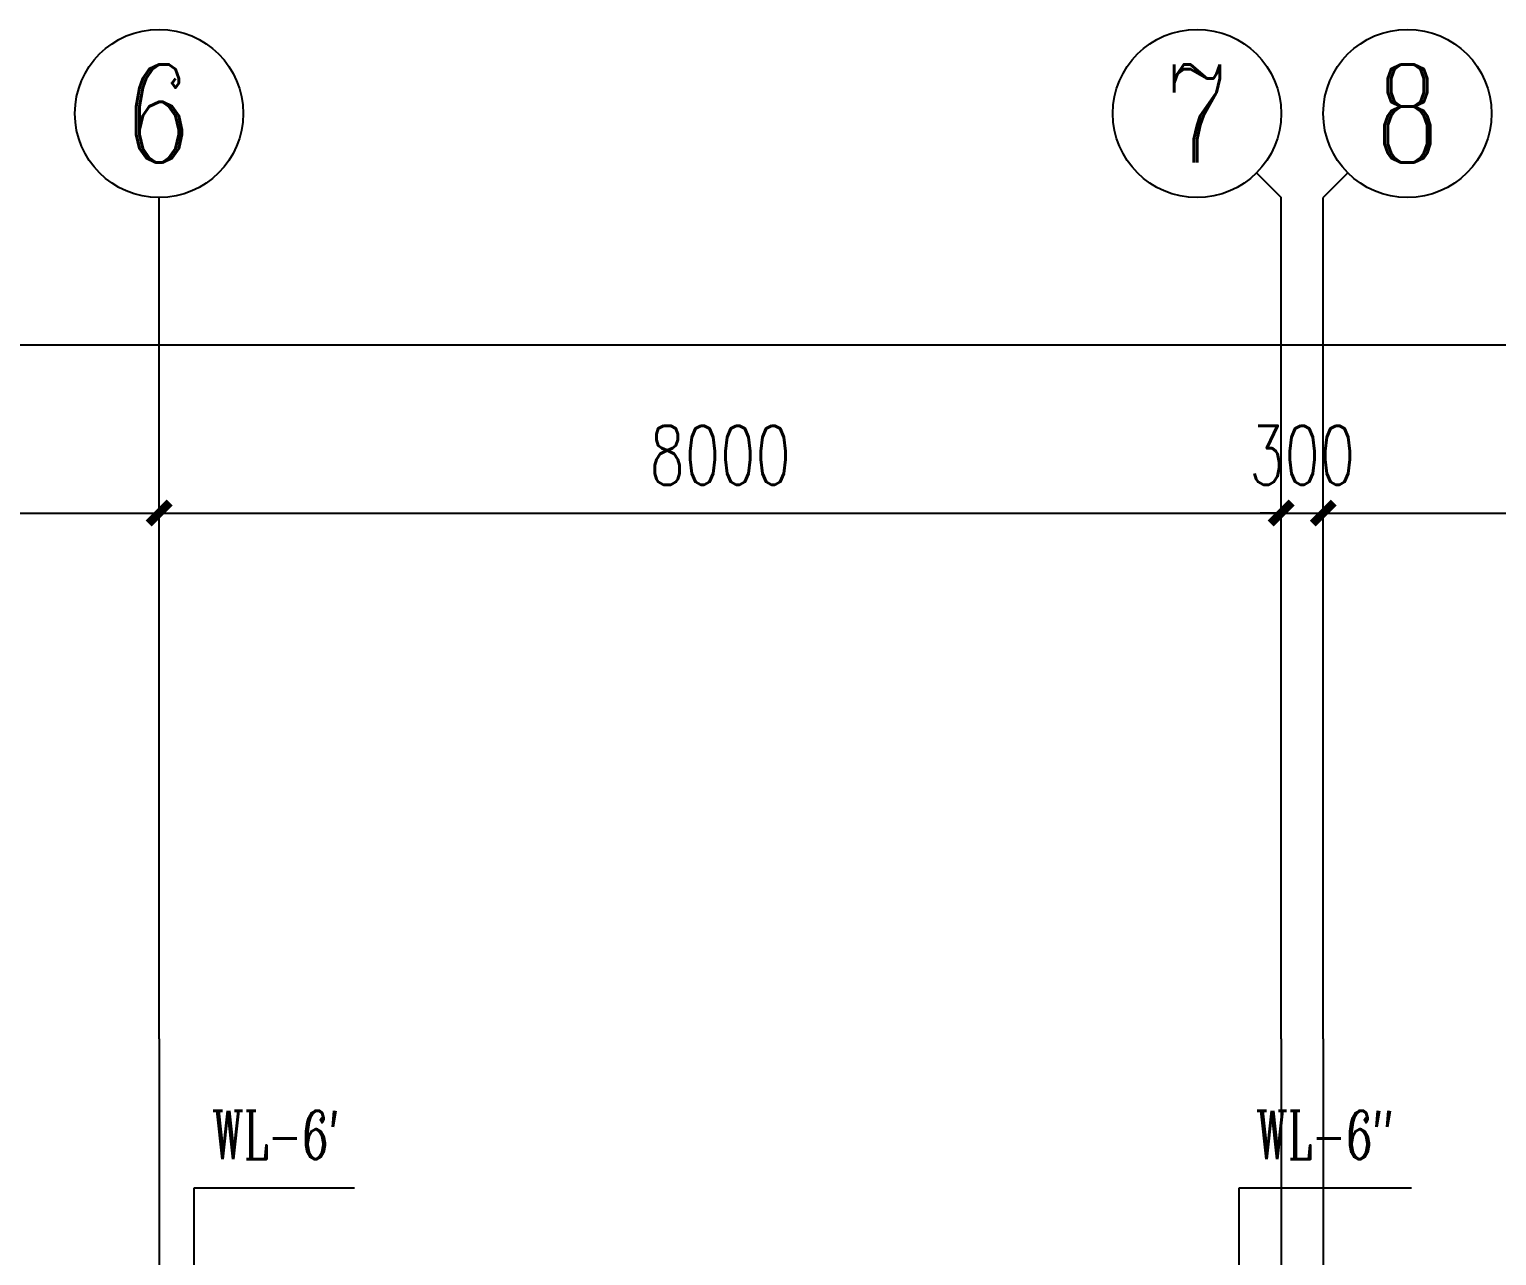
# Model space of a CAD drawing. Extents: x 0 to 2838408, y -923048 to 203859.
# Drawn here: x 2384292 to 2394753, y -608488 to -599741 of the extents above; entities that cross this region are included whole.
import ezdxf
from ezdxf.enums import TextEntityAlignment as Align

# ---------------------------------------------------------------- set-up
doc = ezdxf.new("R2010")
doc.units = 0
doc.header["$LTSCALE"] = 1000
for name, color, linetype in [('AXIS', 3, 'Continuous'), ('AXIS_TEXT', 7, 'Continuous'), ('DIM_污水', 3, 'Continuous'), ('DOTE', 8, 'Continuous'), ('XREF', 8, 'Continuous')]:
    doc.layers.add(name, color=color, linetype=linetype)
doc.styles.add('_TCH_AXIS', font='COMPLEX', dxfattribs={"bigfont": 'GBCBIG'})
doc.styles.add('_TWT_SERIAL', font='COMPLEX', dxfattribs={"width": 0.8, "height": 2.3, "bigfont": 'HZTXT'})
doc.styles.add('A_DIM_T3', font='SIMPLEX', dxfattribs={"width": 0.7, "bigfont": 'HZ'})
doc.styles.add('COMPLEX', font='COMPLEX')
doc.dimstyles.new('_TCH_ARCH&&150', dxfattribs={"dimtxt": 420, "dimasz": 150, "dimexe": 375, "dimexo": 450, "dimgap": 202.5, "dimtad": 1, "dimdec": 0, "dimzin": 0, "dimdsep": 46, "dimtxsty": 'A_DIM_T3', "dimblk": 'ARCHTICK', "dimcen": 0.09, "dimclrt": 7, "dimazin": 2, "dimtfac": 1, "dimtdec": 0, "dimtix": 1, "dimtmove": 2, "dimatfit": 3, "dimfxl": 150, "dimtolj": 1, "dimtzin": 0, "dimarcsym": 0})

# ---------------------------------------------------------------- blocks, each defined once
blk = doc.blocks.new('_ArchTick')
at = {"color": 0, "linetype": 'ByBlock', "const_width": 0.4}
blk.add_lwpolyline([(-0.5, -0.5), (0.5, 0.5)], dxfattribs=at)
blk = doc.blocks.new('*D604')
at = {"layer": 'AXIS', "color": 0, "lineweight": -2, "transparency": 16777216}
for p, q in [((2344917, -606491), (2344917, -601616)), ((2452117, -606491), (2452117, -601616)), ((2344917, -601991), (2452117, -601991))]:
    blk.add_line(p, q, dxfattribs=at)
at = {"layer": 'Defpoints', "color": 0, "transparency": 16777216}
for p in [(2452117, -601991), (2344917, -606941), (2452117, -606941)]:
    blk.add_point(p, dxfattribs=at)
at = {"layer": 'AXIS', "color": 0, "lineweight": -2, "transparency": 16777216, "xscale": 150, "yscale": 150, "zscale": 150, "rotation": 180}
blk.add_blockref('_ArchTick', (2344917, -601991), dxfattribs=at)
at = {"layer": 'AXIS', "color": 0, "lineweight": -2, "transparency": 16777216, "xscale": 150, "yscale": 150, "zscale": 150}
blk.add_blockref('_ArchTick', (2452117, -601991), dxfattribs=at)
at = {"layer": 'AXIS', "color": 7, "transparency": 16777216, "insert": (2398517, -601579), "char_height": 420, "attachment_point": 5, "style": 'A_DIM_T3'}
blk.add_mtext('\\A1;107200', dxfattribs=at)
blk = doc.blocks.new('*D610')
at = {"layer": 'AXIS', "color": 0, "lineweight": -2, "transparency": 16777216}
for p, q in [((2377217, -606491), (2377217, -602816)), ((2385217, -606491), (2385217, -602816)), ((2377217, -603191), (2385217, -603191))]:
    blk.add_line(p, q, dxfattribs=at)
at = {"layer": 'Defpoints', "color": 0, "transparency": 16777216}
for p in [(2385217, -603191), (2377217, -606941), (2385217, -606941)]:
    blk.add_point(p, dxfattribs=at)
at = {"layer": 'AXIS', "color": 0, "lineweight": -2, "transparency": 16777216, "xscale": 150, "yscale": 150, "zscale": 150, "rotation": 180}
blk.add_blockref('_ArchTick', (2377217, -603191), dxfattribs=at)
at = {"layer": 'AXIS', "color": 0, "lineweight": -2, "transparency": 16777216, "xscale": 150, "yscale": 150, "zscale": 150}
blk.add_blockref('_ArchTick', (2385217, -603191), dxfattribs=at)
at = {"layer": 'AXIS', "color": 7, "transparency": 16777216, "insert": (2381217, -602779), "char_height": 420, "attachment_point": 5, "style": 'A_DIM_T3'}
blk.add_mtext('\\A1;8000', dxfattribs=at)
blk = doc.blocks.new('*D611')
at = {"layer": 'AXIS', "color": 0, "lineweight": -2, "transparency": 16777216}
for p, q in [((2385217, -606491), (2385217, -602816)), ((2393217, -606491), (2393217, -602816)), ((2385217, -603191), (2393217, -603191))]:
    blk.add_line(p, q, dxfattribs=at)
at = {"layer": 'Defpoints', "color": 0, "transparency": 16777216}
for p in [(2393217, -603191), (2385217, -606941), (2393217, -606941)]:
    blk.add_point(p, dxfattribs=at)
at = {"layer": 'AXIS', "color": 0, "lineweight": -2, "transparency": 16777216, "xscale": 150, "yscale": 150, "zscale": 150, "rotation": 180}
blk.add_blockref('_ArchTick', (2385217, -603191), dxfattribs=at)
at = {"layer": 'AXIS', "color": 0, "lineweight": -2, "transparency": 16777216, "xscale": 150, "yscale": 150, "zscale": 150}
blk.add_blockref('_ArchTick', (2393217, -603191), dxfattribs=at)
at = {"layer": 'AXIS', "color": 7, "transparency": 16777216, "insert": (2389217, -602779), "char_height": 420, "attachment_point": 5, "style": 'A_DIM_T3'}
blk.add_mtext('\\A1;8000', dxfattribs=at)
blk = doc.blocks.new('*D612')
at = {"layer": 'AXIS', "color": 0, "lineweight": -2, "transparency": 16777216}
for p, q in [((2393217, -606491), (2393217, -602816)), ((2393517, -606491), (2393517, -602816)), ((2393217, -603191), (2393067, -603191)), ((2393217, -603191), (2393517, -603191)), ((2393517, -603191), (2393667, -603191))]:
    blk.add_line(p, q, dxfattribs=at)
at = {"layer": 'Defpoints', "color": 0, "transparency": 16777216}
for p in [(2393517, -603191), (2393217, -606941), (2393517, -606941)]:
    blk.add_point(p, dxfattribs=at)
at = {"layer": 'AXIS', "color": 0, "lineweight": -2, "transparency": 16777216, "xscale": 150, "yscale": 150, "zscale": 150}
blk.add_blockref('_ArchTick', (2393217, -603191), dxfattribs=at)
at = {"layer": 'AXIS', "color": 0, "lineweight": -2, "transparency": 16777216, "xscale": 150, "yscale": 150, "zscale": 150, "rotation": 180}
blk.add_blockref('_ArchTick', (2393517, -603191), dxfattribs=at)
at = {"layer": 'AXIS', "color": 7, "transparency": 16777216, "insert": (2393367, -602779), "char_height": 420, "attachment_point": 5, "style": 'A_DIM_T3'}
blk.add_mtext('\\A1;300', dxfattribs=at)
blk = doc.blocks.new('*D613')
at = {"layer": 'AXIS', "color": 0, "lineweight": -2, "transparency": 16777216}
for p, q in [((2393517, -606491), (2393517, -602816)), ((2401217, -606491), (2401217, -602816)), ((2393517, -603191), (2401217, -603191))]:
    blk.add_line(p, q, dxfattribs=at)
at = {"layer": 'Defpoints', "color": 0, "transparency": 16777216}
for p in [(2401217, -603191), (2393517, -606941), (2401217, -606941)]:
    blk.add_point(p, dxfattribs=at)
at = {"layer": 'AXIS', "color": 0, "lineweight": -2, "transparency": 16777216, "xscale": 150, "yscale": 150, "zscale": 150, "rotation": 180}
blk.add_blockref('_ArchTick', (2393517, -603191), dxfattribs=at)
at = {"layer": 'AXIS', "color": 0, "lineweight": -2, "transparency": 16777216, "xscale": 150, "yscale": 150, "zscale": 150}
blk.add_blockref('_ArchTick', (2401217, -603191), dxfattribs=at)
at = {"layer": 'AXIS', "color": 7, "transparency": 16777216, "insert": (2397367, -602779), "char_height": 420, "attachment_point": 5, "style": 'A_DIM_T3'}
blk.add_mtext('\\A1;7700', dxfattribs=at)
blk = doc.blocks.new('*D668')
at = {"layer": 'AXIS', "color": 0, "lineweight": -2, "transparency": 16777216}
for p, q in [((2344917, -606491), (2344917, -601616)), ((2452117, -606491), (2452117, -601616)), ((2344917, -601991), (2452117, -601991))]:
    blk.add_line(p, q, dxfattribs=at)
at = {"layer": 'Defpoints', "color": 0, "transparency": 16777216}
for p in [(2452117, -601991), (2344917, -606941), (2452117, -606941)]:
    blk.add_point(p, dxfattribs=at)
at = {"layer": 'AXIS', "color": 0, "lineweight": -2, "transparency": 16777216, "xscale": 150, "yscale": 150, "zscale": 150, "rotation": 180}
blk.add_blockref('_ArchTick', (2344917, -601991), dxfattribs=at)
at = {"layer": 'AXIS', "color": 0, "lineweight": -2, "transparency": 16777216, "xscale": 150, "yscale": 150, "zscale": 150}
blk.add_blockref('_ArchTick', (2452117, -601991), dxfattribs=at)
at = {"layer": 'AXIS', "color": 7, "transparency": 16777216, "insert": (2398517, -601579), "char_height": 420, "attachment_point": 5, "style": 'A_DIM_T3'}
blk.add_mtext('\\A1;107200', dxfattribs=at)
blk = doc.blocks.new('*D674')
at = {"layer": 'AXIS', "color": 0, "lineweight": -2, "transparency": 16777216}
for p, q in [((2377217, -606491), (2377217, -602816)), ((2385217, -606491), (2385217, -602816)), ((2377217, -603191), (2385217, -603191))]:
    blk.add_line(p, q, dxfattribs=at)
at = {"layer": 'Defpoints', "color": 0, "transparency": 16777216}
for p in [(2385217, -603191), (2377217, -606941), (2385217, -606941)]:
    blk.add_point(p, dxfattribs=at)
at = {"layer": 'AXIS', "color": 0, "lineweight": -2, "transparency": 16777216, "xscale": 150, "yscale": 150, "zscale": 150, "rotation": 180}
blk.add_blockref('_ArchTick', (2377217, -603191), dxfattribs=at)
at = {"layer": 'AXIS', "color": 0, "lineweight": -2, "transparency": 16777216, "xscale": 150, "yscale": 150, "zscale": 150}
blk.add_blockref('_ArchTick', (2385217, -603191), dxfattribs=at)
at = {"layer": 'AXIS', "color": 7, "transparency": 16777216, "insert": (2381217, -602779), "char_height": 420, "attachment_point": 5, "style": 'A_DIM_T3'}
blk.add_mtext('\\A1;8000', dxfattribs=at)
blk = doc.blocks.new('*D675')
at = {"layer": 'AXIS', "color": 0, "lineweight": -2, "transparency": 16777216}
for p, q in [((2385217, -606491), (2385217, -602816)), ((2393217, -606491), (2393217, -602816)), ((2385217, -603191), (2393217, -603191))]:
    blk.add_line(p, q, dxfattribs=at)
at = {"layer": 'Defpoints', "color": 0, "transparency": 16777216}
for p in [(2393217, -603191), (2385217, -606941), (2393217, -606941)]:
    blk.add_point(p, dxfattribs=at)
at = {"layer": 'AXIS', "color": 0, "lineweight": -2, "transparency": 16777216, "xscale": 150, "yscale": 150, "zscale": 150, "rotation": 180}
blk.add_blockref('_ArchTick', (2385217, -603191), dxfattribs=at)
at = {"layer": 'AXIS', "color": 0, "lineweight": -2, "transparency": 16777216, "xscale": 150, "yscale": 150, "zscale": 150}
blk.add_blockref('_ArchTick', (2393217, -603191), dxfattribs=at)
at = {"layer": 'AXIS', "color": 7, "transparency": 16777216, "insert": (2389217, -602779), "char_height": 420, "attachment_point": 5, "style": 'A_DIM_T3'}
blk.add_mtext('\\A1;8000', dxfattribs=at)
blk = doc.blocks.new('*D676')
at = {"layer": 'AXIS', "color": 0, "lineweight": -2, "transparency": 16777216}
for p, q in [((2393217, -606491), (2393217, -602816)), ((2393517, -606491), (2393517, -602816)), ((2393217, -603191), (2393067, -603191)), ((2393217, -603191), (2393517, -603191)), ((2393517, -603191), (2393667, -603191))]:
    blk.add_line(p, q, dxfattribs=at)
at = {"layer": 'Defpoints', "color": 0, "transparency": 16777216}
for p in [(2393517, -603191), (2393217, -606941), (2393517, -606941)]:
    blk.add_point(p, dxfattribs=at)
at = {"layer": 'AXIS', "color": 0, "lineweight": -2, "transparency": 16777216, "xscale": 150, "yscale": 150, "zscale": 150}
blk.add_blockref('_ArchTick', (2393217, -603191), dxfattribs=at)
at = {"layer": 'AXIS', "color": 0, "lineweight": -2, "transparency": 16777216, "xscale": 150, "yscale": 150, "zscale": 150, "rotation": 180}
blk.add_blockref('_ArchTick', (2393517, -603191), dxfattribs=at)
at = {"layer": 'AXIS', "color": 7, "transparency": 16777216, "insert": (2393367, -602779), "char_height": 420, "attachment_point": 5, "style": 'A_DIM_T3'}
blk.add_mtext('\\A1;300', dxfattribs=at)
blk = doc.blocks.new('*D677')
at = {"layer": 'AXIS', "color": 0, "lineweight": -2, "transparency": 16777216}
for p, q in [((2393517, -606491), (2393517, -602816)), ((2401217, -606491), (2401217, -602816)), ((2393517, -603191), (2401217, -603191))]:
    blk.add_line(p, q, dxfattribs=at)
at = {"layer": 'Defpoints', "color": 0, "transparency": 16777216}
for p in [(2401217, -603191), (2393517, -606941), (2401217, -606941)]:
    blk.add_point(p, dxfattribs=at)
at = {"layer": 'AXIS', "color": 0, "lineweight": -2, "transparency": 16777216, "xscale": 150, "yscale": 150, "zscale": 150, "rotation": 180}
blk.add_blockref('_ArchTick', (2393517, -603191), dxfattribs=at)
at = {"layer": 'AXIS', "color": 0, "lineweight": -2, "transparency": 16777216, "xscale": 150, "yscale": 150, "zscale": 150}
blk.add_blockref('_ArchTick', (2401217, -603191), dxfattribs=at)
at = {"layer": 'AXIS', "color": 7, "transparency": 16777216, "insert": (2397367, -602779), "char_height": 420, "attachment_point": 5, "style": 'A_DIM_T3'}
blk.add_mtext('\\A1;7700', dxfattribs=at)
blk = doc.blocks.new('*D732')
at = {"layer": 'AXIS', "color": 0, "lineweight": -2, "transparency": 16777216}
for p, q in [((2344917, -606491), (2344917, -601616)), ((2452117, -606491), (2452117, -601616)), ((2344917, -601991), (2452117, -601991))]:
    blk.add_line(p, q, dxfattribs=at)
at = {"layer": 'Defpoints', "color": 0, "transparency": 16777216}
for p in [(2452117, -601991), (2344917, -606941), (2452117, -606941)]:
    blk.add_point(p, dxfattribs=at)
at = {"layer": 'AXIS', "color": 0, "lineweight": -2, "transparency": 16777216, "xscale": 150, "yscale": 150, "zscale": 150, "rotation": 180}
blk.add_blockref('_ArchTick', (2344917, -601991), dxfattribs=at)
at = {"layer": 'AXIS', "color": 0, "lineweight": -2, "transparency": 16777216, "xscale": 150, "yscale": 150, "zscale": 150}
blk.add_blockref('_ArchTick', (2452117, -601991), dxfattribs=at)
at = {"layer": 'AXIS', "color": 7, "transparency": 16777216, "insert": (2398517, -601579), "char_height": 420, "attachment_point": 5, "style": 'A_DIM_T3'}
blk.add_mtext('\\A1;107200', dxfattribs=at)
blk = doc.blocks.new('*D738')
at = {"layer": 'AXIS', "color": 0, "lineweight": -2, "transparency": 16777216}
for p, q in [((2377217, -606491), (2377217, -602816)), ((2385217, -606491), (2385217, -602816)), ((2377217, -603191), (2385217, -603191))]:
    blk.add_line(p, q, dxfattribs=at)
at = {"layer": 'Defpoints', "color": 0, "transparency": 16777216}
for p in [(2385217, -603191), (2377217, -606941), (2385217, -606941)]:
    blk.add_point(p, dxfattribs=at)
at = {"layer": 'AXIS', "color": 0, "lineweight": -2, "transparency": 16777216, "xscale": 150, "yscale": 150, "zscale": 150, "rotation": 180}
blk.add_blockref('_ArchTick', (2377217, -603191), dxfattribs=at)
at = {"layer": 'AXIS', "color": 0, "lineweight": -2, "transparency": 16777216, "xscale": 150, "yscale": 150, "zscale": 150}
blk.add_blockref('_ArchTick', (2385217, -603191), dxfattribs=at)
at = {"layer": 'AXIS', "color": 7, "transparency": 16777216, "insert": (2381217, -602779), "char_height": 420, "attachment_point": 5, "style": 'A_DIM_T3'}
blk.add_mtext('\\A1;8000', dxfattribs=at)
blk = doc.blocks.new('*D739')
at = {"layer": 'AXIS', "color": 0, "lineweight": -2, "transparency": 16777216}
for p, q in [((2385217, -606491), (2385217, -602816)), ((2393217, -606491), (2393217, -602816)), ((2385217, -603191), (2393217, -603191))]:
    blk.add_line(p, q, dxfattribs=at)
at = {"layer": 'Defpoints', "color": 0, "transparency": 16777216}
for p in [(2393217, -603191), (2385217, -606941), (2393217, -606941)]:
    blk.add_point(p, dxfattribs=at)
at = {"layer": 'AXIS', "color": 0, "lineweight": -2, "transparency": 16777216, "xscale": 150, "yscale": 150, "zscale": 150, "rotation": 180}
blk.add_blockref('_ArchTick', (2385217, -603191), dxfattribs=at)
at = {"layer": 'AXIS', "color": 0, "lineweight": -2, "transparency": 16777216, "xscale": 150, "yscale": 150, "zscale": 150}
blk.add_blockref('_ArchTick', (2393217, -603191), dxfattribs=at)
at = {"layer": 'AXIS', "color": 7, "transparency": 16777216, "insert": (2389217, -602779), "char_height": 420, "attachment_point": 5, "style": 'A_DIM_T3'}
blk.add_mtext('\\A1;8000', dxfattribs=at)
blk = doc.blocks.new('*D740')
at = {"layer": 'AXIS', "color": 0, "lineweight": -2, "transparency": 16777216}
for p, q in [((2393217, -606491), (2393217, -602816)), ((2393517, -606491), (2393517, -602816)), ((2393217, -603191), (2393067, -603191)), ((2393217, -603191), (2393517, -603191)), ((2393517, -603191), (2393667, -603191))]:
    blk.add_line(p, q, dxfattribs=at)
at = {"layer": 'Defpoints', "color": 0, "transparency": 16777216}
for p in [(2393517, -603191), (2393217, -606941), (2393517, -606941)]:
    blk.add_point(p, dxfattribs=at)
at = {"layer": 'AXIS', "color": 0, "lineweight": -2, "transparency": 16777216, "xscale": 150, "yscale": 150, "zscale": 150}
blk.add_blockref('_ArchTick', (2393217, -603191), dxfattribs=at)
at = {"layer": 'AXIS', "color": 0, "lineweight": -2, "transparency": 16777216, "xscale": 150, "yscale": 150, "zscale": 150, "rotation": 180}
blk.add_blockref('_ArchTick', (2393517, -603191), dxfattribs=at)
at = {"layer": 'AXIS', "color": 7, "transparency": 16777216, "insert": (2393367, -602779), "char_height": 420, "attachment_point": 5, "style": 'A_DIM_T3'}
blk.add_mtext('\\A1;300', dxfattribs=at)
blk = doc.blocks.new('*D741')
at = {"layer": 'AXIS', "color": 0, "lineweight": -2, "transparency": 16777216}
for p, q in [((2393517, -606491), (2393517, -602816)), ((2401217, -606491), (2401217, -602816)), ((2393517, -603191), (2401217, -603191))]:
    blk.add_line(p, q, dxfattribs=at)
at = {"layer": 'Defpoints', "color": 0, "transparency": 16777216}
for p in [(2401217, -603191), (2393517, -606941), (2401217, -606941)]:
    blk.add_point(p, dxfattribs=at)
at = {"layer": 'AXIS', "color": 0, "lineweight": -2, "transparency": 16777216, "xscale": 150, "yscale": 150, "zscale": 150, "rotation": 180}
blk.add_blockref('_ArchTick', (2393517, -603191), dxfattribs=at)
at = {"layer": 'AXIS', "color": 0, "lineweight": -2, "transparency": 16777216, "xscale": 150, "yscale": 150, "zscale": 150}
blk.add_blockref('_ArchTick', (2401217, -603191), dxfattribs=at)
at = {"layer": 'AXIS', "color": 7, "transparency": 16777216, "insert": (2397367, -602779), "char_height": 420, "attachment_point": 5, "style": 'A_DIM_T3'}
blk.add_mtext('\\A1;7700', dxfattribs=at)
blk = doc.blocks.new('_AXISO')
at = {"color": 0}
blk.add_circle((0, 0), 0.5, dxfattribs=at)
at = {"layer": 'AXIS_TEXT', "color": 0, "style": 'COMPLEX', "width": 1.041667}
blk.add_attdef('A', text='', height=0.56, dxfattribs=at).set_placement((-0.25, -0.28), (0.25, -0.28), align=Align.FIT)
blk = doc.blocks.new('*D796')
at = {"layer": 'AXIS', "color": 0, "lineweight": -2, "transparency": 16777216}
for p, q in [((2344917, -606491), (2344917, -601616)), ((2452117, -606491), (2452117, -601616)), ((2344917, -601991), (2452117, -601991))]:
    blk.add_line(p, q, dxfattribs=at)
at = {"layer": 'Defpoints', "color": 0, "transparency": 16777216}
for p in [(2452117, -601991), (2344917, -606941), (2452117, -606941)]:
    blk.add_point(p, dxfattribs=at)
at = {"layer": 'AXIS', "color": 0, "lineweight": -2, "transparency": 16777216, "xscale": 150, "yscale": 150, "zscale": 150, "rotation": 180}
blk.add_blockref('_ArchTick', (2344917, -601991), dxfattribs=at)
at = {"layer": 'AXIS', "color": 0, "lineweight": -2, "transparency": 16777216, "xscale": 150, "yscale": 150, "zscale": 150}
blk.add_blockref('_ArchTick', (2452117, -601991), dxfattribs=at)
at = {"layer": 'AXIS', "color": 7, "transparency": 16777216, "insert": (2398517, -601579), "char_height": 420, "attachment_point": 5, "style": 'A_DIM_T3'}
blk.add_mtext('\\A1;107200', dxfattribs=at)
blk = doc.blocks.new('*D802')
at = {"layer": 'AXIS', "color": 0, "lineweight": -2, "transparency": 16777216}
for p, q in [((2377217, -606491), (2377217, -602816)), ((2385217, -606491), (2385217, -602816)), ((2377217, -603191), (2385217, -603191))]:
    blk.add_line(p, q, dxfattribs=at)
at = {"layer": 'Defpoints', "color": 0, "transparency": 16777216}
for p in [(2385217, -603191), (2377217, -606941), (2385217, -606941)]:
    blk.add_point(p, dxfattribs=at)
at = {"layer": 'AXIS', "color": 0, "lineweight": -2, "transparency": 16777216, "xscale": 150, "yscale": 150, "zscale": 150, "rotation": 180}
blk.add_blockref('_ArchTick', (2377217, -603191), dxfattribs=at)
at = {"layer": 'AXIS', "color": 0, "lineweight": -2, "transparency": 16777216, "xscale": 150, "yscale": 150, "zscale": 150}
blk.add_blockref('_ArchTick', (2385217, -603191), dxfattribs=at)
at = {"layer": 'AXIS', "color": 7, "transparency": 16777216, "insert": (2381217, -602779), "char_height": 420, "attachment_point": 5, "style": 'A_DIM_T3'}
blk.add_mtext('\\A1;8000', dxfattribs=at)
blk = doc.blocks.new('*D803')
at = {"layer": 'AXIS', "color": 0, "lineweight": -2, "transparency": 16777216}
for p, q in [((2385217, -606491), (2385217, -602816)), ((2393217, -606491), (2393217, -602816)), ((2385217, -603191), (2393217, -603191))]:
    blk.add_line(p, q, dxfattribs=at)
at = {"layer": 'Defpoints', "color": 0, "transparency": 16777216}
for p in [(2393217, -603191), (2385217, -606941), (2393217, -606941)]:
    blk.add_point(p, dxfattribs=at)
at = {"layer": 'AXIS', "color": 0, "lineweight": -2, "transparency": 16777216, "xscale": 150, "yscale": 150, "zscale": 150, "rotation": 180}
blk.add_blockref('_ArchTick', (2385217, -603191), dxfattribs=at)
at = {"layer": 'AXIS', "color": 0, "lineweight": -2, "transparency": 16777216, "xscale": 150, "yscale": 150, "zscale": 150}
blk.add_blockref('_ArchTick', (2393217, -603191), dxfattribs=at)
at = {"layer": 'AXIS', "color": 7, "transparency": 16777216, "insert": (2389217, -602779), "char_height": 420, "attachment_point": 5, "style": 'A_DIM_T3'}
blk.add_mtext('\\A1;8000', dxfattribs=at)
blk = doc.blocks.new('*D804')
at = {"layer": 'AXIS', "color": 0, "lineweight": -2, "transparency": 16777216}
for p, q in [((2393217, -606491), (2393217, -602816)), ((2393517, -606491), (2393517, -602816)), ((2393217, -603191), (2393067, -603191)), ((2393217, -603191), (2393517, -603191)), ((2393517, -603191), (2393667, -603191))]:
    blk.add_line(p, q, dxfattribs=at)
at = {"layer": 'Defpoints', "color": 0, "transparency": 16777216}
for p in [(2393517, -603191), (2393217, -606941), (2393517, -606941)]:
    blk.add_point(p, dxfattribs=at)
at = {"layer": 'AXIS', "color": 0, "lineweight": -2, "transparency": 16777216, "xscale": 150, "yscale": 150, "zscale": 150}
blk.add_blockref('_ArchTick', (2393217, -603191), dxfattribs=at)
at = {"layer": 'AXIS', "color": 0, "lineweight": -2, "transparency": 16777216, "xscale": 150, "yscale": 150, "zscale": 150, "rotation": 180}
blk.add_blockref('_ArchTick', (2393517, -603191), dxfattribs=at)
at = {"layer": 'AXIS', "color": 7, "transparency": 16777216, "insert": (2393367, -602779), "char_height": 420, "attachment_point": 5, "style": 'A_DIM_T3'}
blk.add_mtext('\\A1;300', dxfattribs=at)
blk = doc.blocks.new('*D805')
at = {"layer": 'AXIS', "color": 0, "lineweight": -2, "transparency": 16777216}
for p, q in [((2393517, -606491), (2393517, -602816)), ((2401217, -606491), (2401217, -602816)), ((2393517, -603191), (2401217, -603191))]:
    blk.add_line(p, q, dxfattribs=at)
at = {"layer": 'Defpoints', "color": 0, "transparency": 16777216}
for p in [(2401217, -603191), (2393517, -606941), (2401217, -606941)]:
    blk.add_point(p, dxfattribs=at)
at = {"layer": 'AXIS', "color": 0, "lineweight": -2, "transparency": 16777216, "xscale": 150, "yscale": 150, "zscale": 150, "rotation": 180}
blk.add_blockref('_ArchTick', (2393517, -603191), dxfattribs=at)
at = {"layer": 'AXIS', "color": 0, "lineweight": -2, "transparency": 16777216, "xscale": 150, "yscale": 150, "zscale": 150}
blk.add_blockref('_ArchTick', (2401217, -603191), dxfattribs=at)
at = {"layer": 'AXIS', "color": 7, "transparency": 16777216, "insert": (2397367, -602779), "char_height": 420, "attachment_point": 5, "style": 'A_DIM_T3'}
blk.add_mtext('\\A1;7700', dxfattribs=at)
blk = doc.blocks.new('4F1')
at = {"layer": 'AXIS'}
for p, q in [((2393041, -600765.6), (2393216.7, -600941.3)), ((2393692.5, -600765.6), (2393516.7, -600941.3)), ((2385216.7, -606941.3), (2385216.7, -600941.3)), ((2393216.7, -606941.3), (2393216.7, -600941.3)), ((2393516.7, -606941.3), (2393516.7, -600941.3))]:
    blk.add_line(p, q, dxfattribs=at)
at = {"layer": 'DOTE'}
for p, q in [((2385216.7, -606941.3), (2385216.7, -690141.3)), ((2393216.7, -606941.3), (2393216.7, -690141.3)), ((2393516.7, -606941.3), (2393516.7, -690141.3))]:
    blk.add_line(p, q, dxfattribs=at)
at = {"layer": 'AXIS'}
ref = blk.add_blockref('_AXISO', (2385216.7, -600341.3), dxfattribs=dict(at, xscale=1200, yscale=1200, zscale=1200))
ref.add_attrib('A', '6', dxfattribs={"layer": 'AXIS_TEXT', "height": 698.9, "style": '_TCH_AXIS'}).set_placement((2384983.8, -600690.8), (2385449.7, -600690.8), align=Align.FIT)
ref = blk.add_blockref('_AXISO', (2392616.7, -600341.3), dxfattribs=dict(at, xscale=1200, yscale=1200, zscale=1200))
ref.add_attrib('A', '7', dxfattribs={"layer": 'AXIS_TEXT', "height": 698.9, "style": '_TCH_AXIS'}).set_placement((2392383.8, -600690.8), (2392849.7, -600690.8), align=Align.FIT)
ref = blk.add_blockref('_AXISO', (2394116.7, -600341.3), dxfattribs=dict(at, xscale=1200, yscale=1200, zscale=1200))
ref.add_attrib('A', '8', dxfattribs={"layer": 'AXIS_TEXT', "height": 698.9, "style": '_TCH_AXIS'}).set_placement((2393883.8, -600690.8), (2394349.7, -600690.8), align=Align.FIT)
for p1, p2, distance, picture, middle in [((2344916.7, -606941.3), (2452116.7, -606941.3), 4950, '*D604', (2398516.7, -601578.8)), ((2344916.7, -606941.3), (2452116.7, -606941.3), 4950, '*D668', (2398516.7, -601578.8)), ((2344916.7, -606941.3), (2452116.7, -606941.3), 4950, '*D732', (2398516.7, -601578.8)), ((2344916.7, -606941.3), (2452116.7, -606941.3), 4950, '*D796', (2398516.7, -601578.8)), ((2377216.7, -606941.3), (2385216.7, -606941.3), 3750, '*D610', (2381216.7, -602778.8)), ((2377216.7, -606941.3), (2385216.7, -606941.3), 3750, '*D674', (2381216.7, -602778.8)), ((2377216.7, -606941.3), (2385216.7, -606941.3), 3750, '*D738', (2381216.7, -602778.8)), ((2377216.7, -606941.3), (2385216.7, -606941.3), 3750, '*D802', (2381216.7, -602778.8)), ((2385216.7, -606941.3), (2393216.7, -606941.3), 3750, '*D611', (2389216.7, -602778.8)), ((2385216.7, -606941.3), (2393216.7, -606941.3), 3750, '*D675', (2389216.7, -602778.8)), ((2385216.7, -606941.3), (2393216.7, -606941.3), 3750, '*D739', (2389216.7, -602778.8)), ((2385216.7, -606941.3), (2393216.7, -606941.3), 3750, '*D803', (2389216.7, -602778.8)), ((2393216.7, -606941.3), (2393516.7, -606941.3), 3750, '*D612', (2393366.7, -602778.8)), ((2393216.7, -606941.3), (2393516.7, -606941.3), 3750, '*D676', (2393366.7, -602778.8)), ((2393216.7, -606941.3), (2393516.7, -606941.3), 3750, '*D740', (2393366.7, -602778.8)), ((2393216.7, -606941.3), (2393516.7, -606941.3), 3750, '*D804', (2393366.7, -602778.8)), ((2393516.7, -606941.3), (2401216.7, -606941.3), 3750, '*D613', (2397366.7, -602778.8)), ((2393516.7, -606941.3), (2401216.7, -606941.3), 3750, '*D677', (2397366.7, -602778.8)), ((2393516.7, -606941.3), (2401216.7, -606941.3), 3750, '*D741', (2397366.7, -602778.8)), ((2393516.7, -606941.3), (2401216.7, -606941.3), 3750, '*D805', (2397366.7, -602778.8))]:
    dim = blk.add_aligned_dim(p1=p1, p2=p2, distance=distance, dimstyle='_TCH_ARCH&&150', dxfattribs=at)
    dim.commit()
    dim.dimension.update_dxf_attribs({"geometry": picture, "text_midpoint": middle})

msp = doc.modelspace()

# ---------------------------------------------------------------- linework, layer by layer
at = {"layer": 'DIM_污水', "linetype": 'ByBlock'}
for p, q in [((2385466.7, -609241.3), (2385466.7, -608003.1)), ((2385466.7, -608003.1), (2386608.9, -608003.1)), ((2392916.7, -609241.3), (2392916.7, -608003.1)), ((2392916.7, -608003.1), (2394146.3, -608003.1))]:
    msp.add_line(p, q, dxfattribs=at)

# ---------------------------------------------------------------- block references
at = {"layer": 'XREF'}
msp.add_blockref('4F1', (0, 0), dxfattribs=at)

# ---------------------------------------------------------------- texts
at = {"layer": 'DIM_污水', "color": 7, "linetype": 'ByBlock', "style": '_TWT_SERIAL', "width": 0.64}
for s, p in [("WL-6'", (2385593.6, -607799.4)), ("WL-6''", (2393036.4, -607799.4))]:
    msp.add_text(s, height=345, dxfattribs=at).set_placement(p)

doc.saveas('drawing.dxf')
